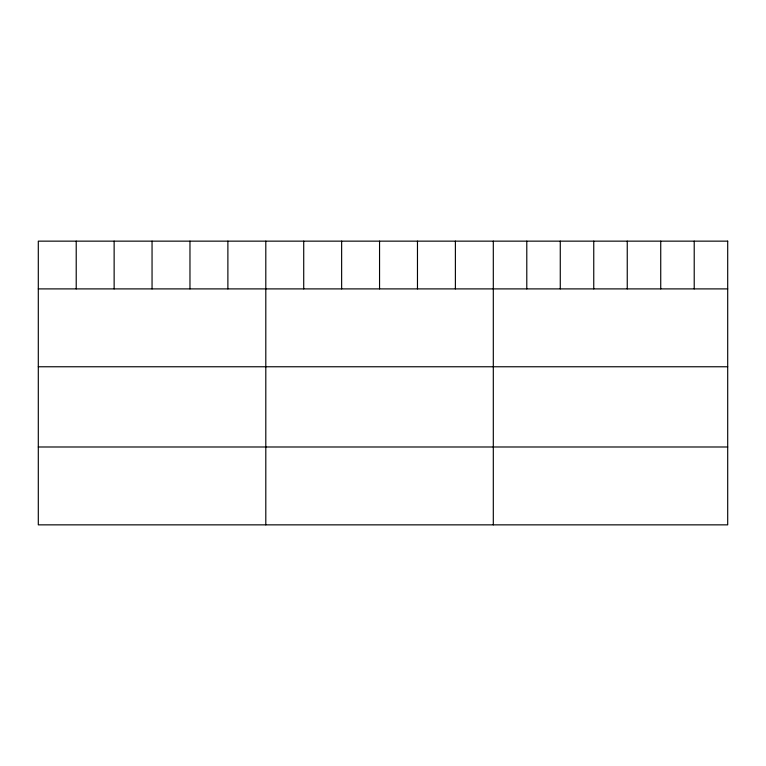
<?xml version="1.0" encoding="UTF-8"?>
<svg xmlns="http://www.w3.org/2000/svg" width="766" height="766" viewBox="0 0 766 766"><rect width="100%" height="100%" fill="white"/><g stroke="black" fill="none" stroke-linecap="round" stroke-linejoin="round"><path stroke-width="1.15" d="M38.3 288.897L727.7 288.897M38.3 366.761L727.7 366.761M38.3 446.99L727.7 446.99M694.216 241.146L694.216 288.897M660.732 241.146L660.732 288.897M627.249 241.146L627.249 288.897M593.755 241.146L593.755 288.897M560.272 241.146L560.272 288.897M526.788 241.146L526.788 288.897M493.304 241.146L493.304 524.854M455.387 241.146L455.387 288.897M417.47 241.146L417.47 288.897M379.553 241.146L379.553 288.897M341.636 241.146L341.636 288.897M303.719 241.146L303.719 288.897M265.802 241.146L265.802 524.854M227.885 241.146L227.885 288.897M189.968 241.146L189.968 288.897M152.051 241.146L152.051 288.897M114.134 241.146L114.134 288.897M76.217 241.146L76.217 288.897M727.7 241.146L38.3 241.146L38.3 524.854L727.7 524.854L727.7 241.146"/></g></svg>
